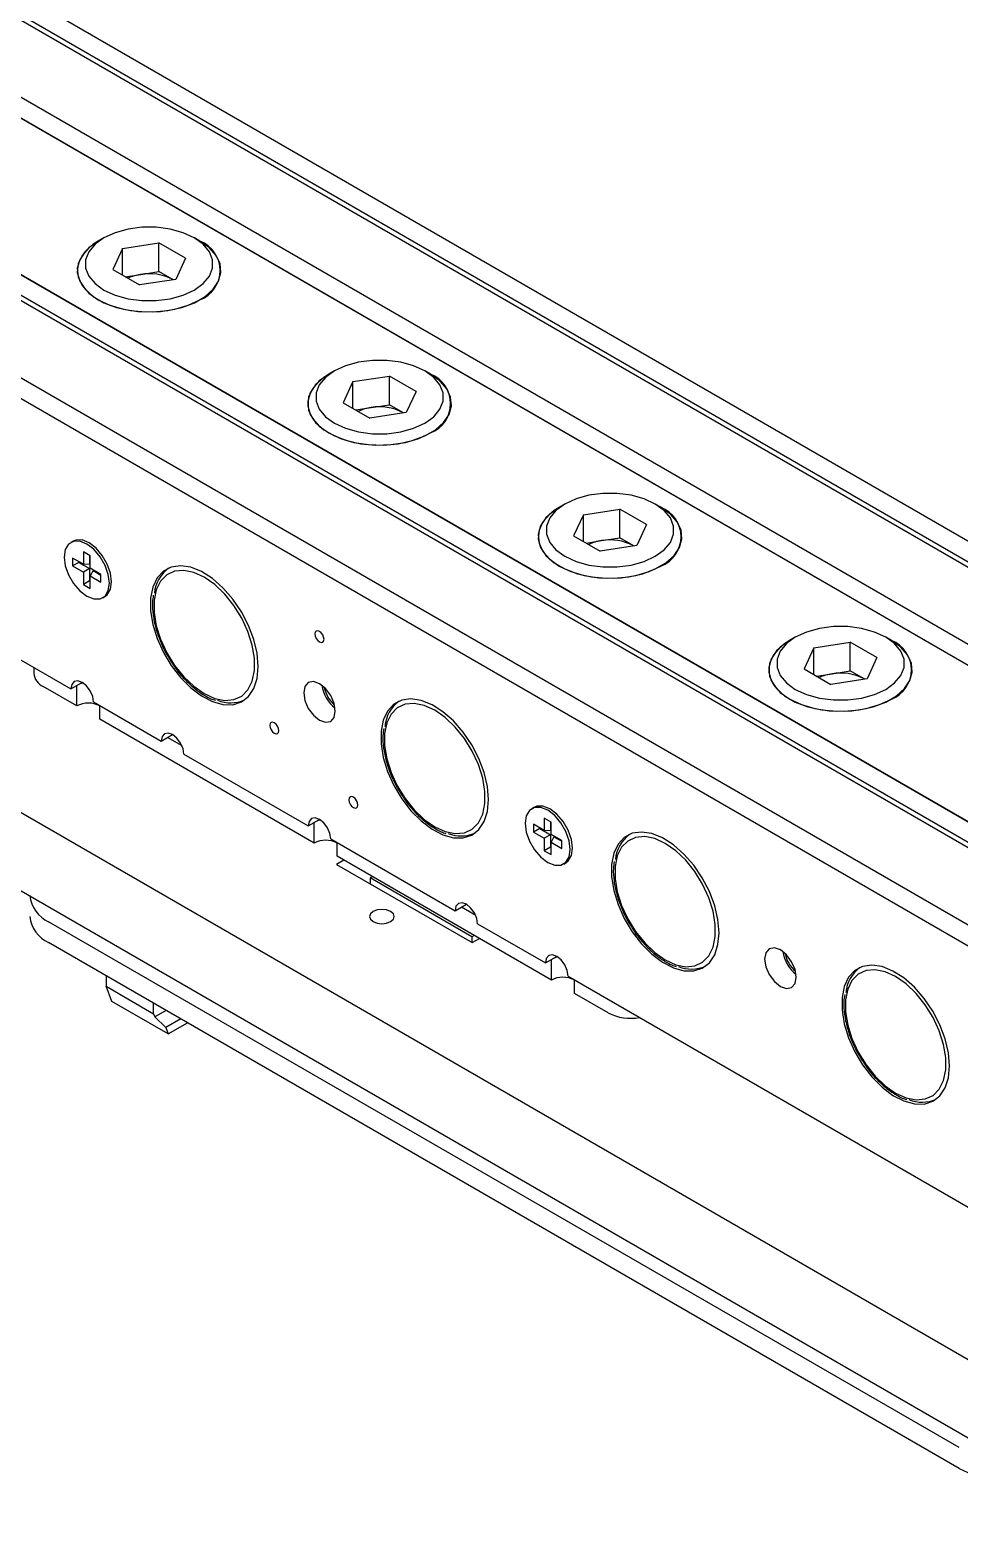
# Model space of a CAD drawing. Header units: millimetres. Extents: x 5 to 292, y 4 to 204.
# Drawn here: x 209.78 to 238.86, y 133.44 to 180.17 of the extents above; entities that cross this region are included whole.
import ezdxf

# ---------------------------------------------------------------- set-up
doc = ezdxf.new("R2010")
doc.units = ezdxf.units.MM

msp = doc.modelspace()

# ---------------------------------------------------------------- linework, layer by layer
at = {"color": 7, "linetype": 'Continuous', "lineweight": 25}
for p, q in [((204.929, 183.939), (254.709, 155.202)), ((198.735, 183.629), (254.172, 151.626)), ((204.363, 183.613), (254.144, 154.875)), ((204.363, 183.449), (254.144, 154.712)), ((202.129, 182.323), (251.909, 153.585)), ((201.563, 181.996), (251.343, 153.259)), ((194.492, 181.18), (249.929, 149.177)), ((247.101, 150.809), (197.32, 179.547)), ((246.535, 150.483), (196.755, 179.22)), ((246.535, 150.32), (196.755, 179.057)), ((243.735, 148.866), (193.955, 177.604)), ((244.301, 149.193), (194.52, 177.93)), ((212.099, 173.669), (211.922, 173.567)), ((212.678, 173.334), (213.819, 173.511)), ((214.654, 173.029), (213.819, 173.511)), ((213.819, 172.613), (213.819, 173.511)), ((215.104, 173.567), (214.928, 173.669)), ((212.678, 173.334), (212.373, 172.676)), ((212.678, 172.5), (212.678, 173.334)), ((214.654, 173.029), (214.348, 172.37)), ((212.373, 172.676), (213.208, 172.194)), ((212.765, 172.45), (213.249, 172.524)), ((213.249, 172.524), (213.819, 172.613)), ((214.236, 172.372), (213.819, 172.613)), ((214.348, 172.37), (213.208, 172.194)), ((214.261, 172.357), (214.236, 172.372)), ((214.261, 172.357), (214.236, 172.372)), ((193.955, 169.439), (211.067, 159.56)), ((219.311, 169.505), (219.134, 169.403)), ((219.891, 169.171), (221.031, 169.347)), ((221.866, 168.865), (221.031, 169.347)), ((221.031, 168.449), (221.031, 169.347)), ((222.317, 169.403), (222.14, 169.505)), ((219.891, 169.171), (219.585, 168.512)), ((219.891, 168.336), (219.891, 169.171)), ((221.866, 168.865), (221.561, 168.207)), ((219.585, 168.512), (220.42, 168.03)), ((219.977, 168.286), (220.461, 168.361)), ((220.461, 168.361), (221.031, 168.449)), ((221.449, 168.208), (221.031, 168.449)), ((187.81, 168.217), (248.126, 133.398)), ((221.561, 168.207), (220.42, 168.03)), ((221.473, 168.193), (221.449, 168.208)), ((221.474, 168.193), (221.449, 168.208)), ((187.81, 165.768), (248.126, 130.948)), ((226.524, 165.341), (226.347, 165.239)), ((227.103, 165.007), (226.798, 164.349)), ((227.103, 165.007), (228.244, 165.183)), ((227.103, 164.172), (227.103, 165.007)), ((229.079, 164.701), (228.244, 165.183)), ((228.244, 164.285), (228.244, 165.183)), ((229.529, 165.239), (229.353, 165.341)), ((229.079, 164.701), (228.773, 164.043)), ((211.132, 164.182), (211.062, 164.141)), ((226.798, 164.349), (227.633, 163.867)), ((227.19, 164.122), (227.674, 164.197)), ((227.674, 164.197), (228.244, 164.285)), ((228.661, 164.044), (228.244, 164.285)), ((211.456, 163.459), (211.12, 163.653)), ((211.12, 163.653), (211.12, 163.408)), ((211.456, 163.847), (211.456, 163.459)), ((211.668, 163.724), (211.456, 163.847)), ((211.648, 163.736), (211.648, 163.451)), ((211.668, 163.337), (211.668, 163.724)), ((228.773, 164.043), (227.633, 163.867)), ((228.686, 164.03), (228.661, 164.044)), ((228.686, 164.03), (228.661, 164.044)), ((211.313, 163.519), (211.12, 163.408)), ((211.12, 163.408), (211.456, 163.214)), ((211.313, 163.542), (211.313, 163.519)), ((211.313, 163.519), (211.648, 163.325)), ((211.648, 163.451), (211.456, 163.459)), ((211.648, 163.325), (211.456, 163.214)), ((211.456, 163.214), (211.456, 162.826)), ((211.648, 163.325), (211.648, 162.938)), ((212.004, 163.143), (211.668, 163.337)), ((211.758, 163.262), (211.668, 163.092)), ((211.758, 163.262), (212.004, 163.12)), ((212.004, 162.898), (212.004, 163.143)), ((211.648, 162.938), (211.456, 162.826)), ((211.456, 162.826), (211.668, 162.704)), ((211.648, 162.938), (211.668, 162.926)), ((211.668, 162.704), (211.668, 163.092)), ((211.668, 163.092), (212.004, 162.898)), ((212.062, 162.409), (212.132, 162.45)), ((233.736, 161.178), (233.559, 161.076)), ((234.316, 160.843), (234.01, 160.185)), ((234.316, 160.843), (235.456, 161.02)), ((234.316, 160.009), (234.316, 160.843)), ((236.291, 160.538), (235.456, 161.02)), ((235.456, 160.122), (235.456, 161.02)), ((236.742, 161.076), (236.565, 161.178)), ((236.291, 160.538), (235.986, 159.879)), ((209.903, 160.232), (209.903, 160.045)), ((234.01, 160.185), (234.845, 159.703)), ((234.402, 159.959), (234.886, 160.033)), ((235.986, 159.879), (234.845, 159.703)), ((234.886, 160.033), (235.456, 160.122)), ((235.874, 159.881), (235.456, 160.122)), ((235.898, 159.866), (235.874, 159.881)), ((235.899, 159.866), (235.874, 159.881)), ((211.252, 159.027), (210.196, 159.636)), ((211.067, 159.56), (211.42, 159.764)), ((211.252, 159.027), (211.252, 159.667)), ((211.774, 159.152), (213.895, 157.927)), ((211.974, 158.61), (211.974, 159.036)), ((218.677, 154.74), (211.974, 158.61)), ((213.895, 157.927), (214.249, 158.131)), ((214.542, 157.78), (214.092, 158.041)), ((214.602, 157.519), (218.491, 155.274)), ((225.557, 155.855), (225.487, 155.814)), ((218.491, 155.274), (218.845, 155.478)), ((218.677, 154.74), (218.677, 155.381)), ((225.881, 155.132), (225.545, 155.326)), ((225.545, 155.326), (225.545, 155.081)), ((225.738, 155.192), (225.545, 155.081)), ((225.738, 155.214), (225.738, 155.192)), ((225.738, 155.192), (226.073, 154.998)), ((225.881, 155.519), (225.881, 155.132)), ((226.093, 155.397), (225.881, 155.519)), ((226.073, 155.408), (226.073, 155.124)), ((226.093, 155.009), (226.093, 155.397)), ((219.198, 154.866), (223.087, 152.621)), ((219.398, 154.324), (219.398, 154.75)), ((225.545, 155.081), (225.881, 154.887)), ((226.073, 155.124), (225.881, 155.132)), ((226.073, 154.998), (225.881, 154.887)), ((225.881, 154.887), (225.881, 154.499)), ((226.073, 154.998), (226.073, 154.61)), ((226.429, 154.815), (226.093, 155.009)), ((226.183, 154.935), (226.093, 154.764)), ((226.093, 154.376), (226.093, 154.764)), ((226.093, 154.764), (226.429, 154.57)), ((226.183, 154.935), (226.429, 154.793)), ((226.429, 154.57), (226.429, 154.815)), ((226.102, 150.454), (219.398, 154.324)), ((226.073, 154.61), (225.881, 154.499)), ((225.881, 154.499), (226.093, 154.376)), ((226.073, 154.61), (226.093, 154.599)), ((219.608, 154.203), (219.382, 154.073)), ((219.382, 154.073), (223.625, 151.624)), ((226.487, 154.082), (226.557, 154.123)), ((220.501, 153.687), (220.43, 153.646)), ((223.612, 151.809), (220.43, 153.646)), ((220.43, 153.646), (220.43, 153.468)), ((223.087, 152.621), (223.441, 152.825)), ((223.735, 152.474), (223.284, 152.734)), ((238.863, 135.828), (210.367, 152.278)), ((223.795, 152.212), (225.916, 150.988)), ((238.863, 135.174), (210.367, 151.625)), ((223.683, 151.85), (223.612, 151.809)), ((223.612, 151.809), (223.612, 151.631)), ((223.625, 151.624), (223.85, 151.754)), ((225.916, 150.988), (226.269, 151.192)), ((226.102, 150.454), (226.102, 151.095)), ((212.167, 150.586), (212.167, 150.258)), ((226.623, 150.579), (243.735, 140.701)), ((212.167, 150.258), (213.651, 149.401)), ((212.343, 149.788), (212.167, 150.258)), ((226.823, 150.038), (226.823, 150.464)), ((227.877, 149.43), (226.823, 150.038)), ((214.111, 148.768), (212.343, 149.788)), ((213.651, 149.401), (213.651, 149.729)), ((213.651, 149.401), (213.689, 149.3)), ((214.042, 149.504), (213.689, 149.3)), ((213.689, 149.3), (214.035, 148.969)), ((214.501, 149.238), (214.035, 148.969)), ((214.111, 148.768), (214.714, 149.116)), ((214.035, 148.969), (214.111, 148.768))]:
    msp.add_line(p, q, dxfattribs=at)
at = {"color": 7, "linetype": 'Continuous', "lineweight": 25, "flags": 128}
for points in [[(214.927, 173.669), (214.577, 173.83), (214.174, 173.942), (213.737, 174), (213.289, 174), (212.853, 173.942), (212.449, 173.83), (212.099, 173.669), (211.82, 173.467), (211.625, 173.234), (211.526, 172.982), (211.526, 172.723), (211.625, 172.471), (211.82, 172.238), (212.099, 172.036), (212.449, 171.875), (212.853, 171.763), (213.289, 171.705), (213.737, 171.705), (214.174, 171.763), (214.577, 171.875), (214.927, 172.036), (215.207, 172.238), (215.401, 172.471), (215.501, 172.723), (215.501, 172.982), (215.401, 173.234), (215.207, 173.467), (214.927, 173.669)], [(211.922, 173.567), (211.765, 173.466), (211.508, 173.238), (211.34, 172.984), (211.266, 172.716), (211.291, 172.445), (211.413, 172.183), (211.626, 171.941), (211.922, 171.73), (212.288, 171.559), (212.707, 171.436), (213.161, 171.365), (213.631, 171.351), (214.096, 171.394), (214.535, 171.491), (214.929, 171.639), (215.262, 171.831), (215.518, 172.059), (215.687, 172.312), (215.76, 172.58), (215.736, 172.852), (215.614, 173.114), (215.4, 173.356), (215.104, 173.567), (215.104, 173.567)], [(211.922, 173.567), (211.626, 173.356), (211.413, 173.114), (211.291, 172.852), (211.266, 172.58), (211.34, 172.312), (211.508, 172.059), (211.765, 171.831), (212.097, 171.639), (212.492, 171.491), (212.931, 171.394), (213.395, 171.351), (213.865, 171.365), (214.32, 171.436), (214.739, 171.559), (215.104, 171.73)], [(222.14, 169.505), (221.79, 169.666), (221.386, 169.779), (220.95, 169.836), (220.502, 169.836), (220.065, 169.779), (219.662, 169.666), (219.311, 169.505), (219.032, 169.303), (218.838, 169.07), (218.738, 168.818), (218.738, 168.559), (218.838, 168.307), (219.032, 168.075), (219.311, 167.872), (219.662, 167.711), (220.065, 167.599), (220.502, 167.541), (220.95, 167.541), (221.386, 167.599), (221.79, 167.711), (222.14, 167.872), (222.419, 168.075), (222.613, 168.307), (222.713, 168.559), (222.713, 168.818), (222.613, 169.07), (222.419, 169.303), (222.14, 169.505)], [(219.134, 169.403), (218.977, 169.302), (218.721, 169.074), (218.552, 168.821), (218.479, 168.553), (218.503, 168.281), (218.625, 168.019), (218.839, 167.777), (219.135, 167.566), (219.5, 167.395), (219.919, 167.272), (220.374, 167.202), (220.843, 167.188), (221.308, 167.23), (221.747, 167.327), (222.142, 167.475), (222.474, 167.667), (222.73, 167.895), (222.899, 168.148), (222.973, 168.417), (222.948, 168.688), (222.826, 168.95), (222.613, 169.192), (222.317, 169.403), (222.317, 169.403)], [(219.134, 169.403), (218.839, 169.192), (218.625, 168.95), (218.503, 168.688), (218.479, 168.417), (218.552, 168.148), (218.721, 167.895), (218.977, 167.667), (219.31, 167.475), (219.704, 167.327), (220.143, 167.23), (220.608, 167.188), (221.078, 167.202), (221.532, 167.272), (221.951, 167.395), (222.317, 167.566)], [(229.352, 165.341), (229.002, 165.503), (228.599, 165.615), (228.162, 165.672), (227.714, 165.672), (227.278, 165.615), (226.874, 165.503), (226.524, 165.341), (226.245, 165.139), (226.05, 164.906), (225.951, 164.654), (225.951, 164.396), (226.05, 164.144), (226.245, 163.911), (226.524, 163.709), (226.874, 163.547), (227.278, 163.435), (227.714, 163.378), (228.162, 163.378), (228.599, 163.435), (229.002, 163.547), (229.352, 163.709), (229.632, 163.911), (229.826, 164.144), (229.926, 164.396), (229.926, 164.654), (229.826, 164.906), (229.632, 165.139), (229.352, 165.341)], [(226.347, 165.239), (226.19, 165.138), (225.933, 164.911), (225.765, 164.657), (225.691, 164.389), (225.716, 164.118), (225.838, 163.855), (226.051, 163.614), (226.347, 163.402), (226.713, 163.232), (227.132, 163.108), (227.586, 163.038), (228.056, 163.024), (228.521, 163.066), (228.96, 163.164), (229.354, 163.312), (229.687, 163.504), (229.943, 163.731), (230.112, 163.985), (230.185, 164.253), (230.16, 164.524), (230.039, 164.786), (229.825, 165.028), (229.529, 165.239), (229.529, 165.239)], [(226.347, 165.239), (226.051, 165.028), (225.838, 164.786), (225.716, 164.524), (225.691, 164.253), (225.765, 163.985), (225.933, 163.731), (226.19, 163.504), (226.522, 163.312), (226.917, 163.164), (227.356, 163.066), (227.82, 163.024), (228.29, 163.038), (228.745, 163.108), (229.164, 163.232), (229.529, 163.402)], [(211.562, 162.459), (211.78, 162.373), (211.977, 162.375), (212.134, 162.465), (212.234, 162.635), (212.269, 162.867), (212.234, 163.139), (212.134, 163.425), (211.977, 163.696), (211.78, 163.926), (211.562, 164.092), (211.343, 164.178), (211.146, 164.176), (210.99, 164.085), (210.889, 163.916), (210.854, 163.683), (210.889, 163.411), (210.99, 163.126), (211.146, 162.855), (211.343, 162.625), (211.562, 162.459)], [(212.132, 162.45), (212.204, 162.506), (212.305, 162.676), (212.339, 162.908), (212.305, 163.18), (212.204, 163.466), (212.048, 163.737), (211.851, 163.967), (211.632, 164.133), (211.414, 164.219), (211.217, 164.217), (211.132, 164.182)], [(216.925, 160.261), (216.89, 160.673), (216.788, 161.108), (216.623, 161.548), (216.4, 161.975), (216.131, 162.372), (215.824, 162.722), (215.494, 163.012), (215.153, 163.229), (214.816, 163.364), (214.496, 163.411), (214.206, 163.37), (213.959, 163.241), (213.764, 163.031), (213.629, 162.746), (213.561, 162.4), (213.561, 162.006), (213.629, 161.58), (213.764, 161.14), (213.959, 160.704), (214.206, 160.29), (214.496, 159.915), (214.816, 159.593), (215.153, 159.339), (215.494, 159.162), (215.824, 159.07), (216.131, 159.067), (216.4, 159.152), (216.623, 159.323), (216.788, 159.572), (216.89, 159.889), (216.925, 160.261)], [(215.239, 159.412), (215.567, 159.263), (215.88, 159.199), (216.166, 159.225), (216.411, 159.338), (216.605, 159.535), (216.739, 159.805), (216.808, 160.138), (216.808, 160.519), (216.739, 160.931), (216.605, 161.356), (216.411, 161.777), (216.166, 162.173), (215.88, 162.528), (215.567, 162.827), (215.239, 163.056), (214.911, 163.206), (214.597, 163.269), (214.311, 163.244), (214.066, 163.13), (213.872, 162.934), (213.738, 162.663), (213.669, 162.331), (213.669, 161.95), (213.738, 161.537), (213.872, 161.112), (214.066, 160.692), (214.311, 160.296), (214.597, 159.94), (214.911, 159.642), (215.239, 159.412)], [(218.986, 161.112), (218.975, 161.181), (218.945, 161.252), (218.899, 161.313), (218.845, 161.357), (218.791, 161.376), (218.745, 161.367), (218.714, 161.332), (218.703, 161.275), (218.714, 161.207), (218.745, 161.136), (218.791, 161.074), (218.845, 161.03), (218.899, 161.012), (218.945, 161.021), (218.975, 161.056), (218.986, 161.112)], [(236.565, 161.178), (236.215, 161.339), (235.811, 161.451), (235.375, 161.509), (234.927, 161.509), (234.49, 161.451), (234.087, 161.339), (233.736, 161.178), (233.457, 160.976), (233.263, 160.743), (233.163, 160.491), (233.163, 160.232), (233.263, 159.98), (233.457, 159.747), (233.736, 159.545), (234.087, 159.384), (234.49, 159.272), (234.927, 159.214), (235.375, 159.214), (235.811, 159.272), (236.215, 159.384), (236.565, 159.545), (236.844, 159.747), (237.038, 159.98), (237.138, 160.232), (237.138, 160.491), (237.038, 160.743), (236.844, 160.976), (236.565, 161.178)], [(233.559, 161.076), (233.402, 160.975), (233.146, 160.747), (232.977, 160.493), (232.904, 160.225), (232.928, 159.954), (233.05, 159.692), (233.264, 159.45), (233.56, 159.239), (233.925, 159.068), (234.344, 158.945), (234.799, 158.874), (235.268, 158.86), (235.733, 158.903), (236.172, 159), (236.567, 159.148), (236.899, 159.34), (237.155, 159.568), (237.324, 159.821), (237.398, 160.089), (237.373, 160.36), (237.251, 160.623), (237.038, 160.865), (236.742, 161.076), (236.742, 161.076)], [(233.559, 161.076), (233.264, 160.865), (233.05, 160.623), (232.928, 160.36), (232.904, 160.089), (232.977, 159.821), (233.146, 159.568), (233.402, 159.34), (233.735, 159.148), (234.129, 159), (234.568, 158.903), (235.033, 158.86), (235.503, 158.874), (235.957, 158.945), (236.376, 159.068), (236.742, 159.239)], [(211.774, 159.152), (211.747, 159.324), (211.67, 159.5), (211.555, 159.655), (211.42, 159.764), (211.285, 159.811), (211.17, 159.789), (211.094, 159.701), (211.067, 159.56)], [(211.444, 159.749), (211.418, 159.744), (211.351, 159.724)], [(219.34, 158.867), (219.302, 159.107), (219.195, 159.355), (219.034, 159.571), (218.845, 159.724), (218.655, 159.79), (218.495, 159.759), (218.388, 159.635), (218.35, 159.438), (218.388, 159.198), (218.495, 158.95), (218.655, 158.734), (218.845, 158.581), (219.034, 158.515), (219.195, 158.546), (219.302, 158.67), (219.34, 158.867)], [(224.137, 156.097), (224.103, 156.509), (224.001, 156.944), (223.835, 157.384), (223.613, 157.811), (223.343, 158.208), (223.037, 158.559), (222.706, 158.848), (222.366, 159.065), (222.028, 159.2), (221.708, 159.248), (221.419, 159.207), (221.171, 159.078), (220.977, 158.867), (220.842, 158.583), (220.773, 158.236), (220.773, 157.842), (220.842, 157.417), (220.977, 156.977), (221.171, 156.541), (221.419, 156.127), (221.708, 155.751), (222.028, 155.429), (222.366, 155.175), (222.706, 154.998), (223.037, 154.906), (223.343, 154.903), (223.613, 154.988), (223.835, 155.159), (224.001, 155.408), (224.103, 155.725), (224.137, 156.097)], [(222.451, 155.249), (222.779, 155.099), (223.093, 155.036), (223.378, 155.061), (223.624, 155.175), (223.817, 155.371), (223.952, 155.641), (224.02, 155.974), (224.02, 156.355), (223.952, 156.767), (223.817, 157.193), (223.624, 157.613), (223.378, 158.009), (223.093, 158.365), (222.779, 158.663), (222.451, 158.892), (222.123, 159.042), (221.809, 159.105), (221.524, 159.08), (221.279, 158.967), (221.085, 158.77), (220.951, 158.5), (220.882, 158.167), (220.882, 157.786), (220.951, 157.374), (221.085, 156.948), (221.279, 156.528), (221.524, 156.132), (221.809, 155.777), (222.123, 155.478), (222.451, 155.249)], [(217.572, 158.254), (217.561, 158.323), (217.531, 158.394), (217.485, 158.455), (217.431, 158.499), (217.376, 158.518), (217.331, 158.509), (217.3, 158.474), (217.289, 158.417), (217.3, 158.349), (217.331, 158.278), (217.376, 158.216), (217.431, 158.172), (217.485, 158.154), (217.531, 158.163), (217.561, 158.198), (217.572, 158.254)], [(214.602, 157.519), (214.575, 157.691), (214.499, 157.867), (214.384, 158.022), (214.249, 158.131), (214.113, 158.178), (213.999, 158.156), (213.922, 158.068), (213.895, 157.927)], [(220.047, 155.927), (220.036, 155.996), (220.005, 156.067), (219.96, 156.128), (219.905, 156.172), (219.851, 156.191), (219.805, 156.182), (219.775, 156.147), (219.764, 156.09), (219.775, 156.022), (219.805, 155.951), (219.851, 155.889), (219.905, 155.846), (219.96, 155.827), (220.005, 155.836), (220.036, 155.871), (220.047, 155.927)], [(225.987, 154.131), (226.205, 154.045), (226.402, 154.047), (226.559, 154.138), (226.659, 154.307), (226.694, 154.54), (226.659, 154.812), (226.559, 155.098), (226.402, 155.369), (226.205, 155.598), (225.987, 155.764), (225.768, 155.851), (225.571, 155.848), (225.415, 155.758), (225.314, 155.588), (225.279, 155.356), (225.314, 155.084), (225.415, 154.798), (225.571, 154.527), (225.768, 154.297), (225.987, 154.131)], [(226.557, 154.123), (226.629, 154.179), (226.73, 154.348), (226.764, 154.581), (226.73, 154.853), (226.629, 155.138), (226.473, 155.409), (226.276, 155.639), (226.057, 155.805), (225.839, 155.891), (225.642, 155.889), (225.557, 155.855)], [(219.198, 154.866), (219.171, 155.037), (219.095, 155.214), (218.98, 155.369), (218.845, 155.478), (218.71, 155.525), (218.595, 155.503), (218.518, 155.415), (218.491, 155.274)], [(218.869, 155.463), (218.843, 155.457), (218.776, 155.438)], [(231.35, 151.933), (231.315, 152.345), (231.213, 152.78), (231.048, 153.22), (230.825, 153.648), (230.556, 154.045), (230.249, 154.395), (229.919, 154.684), (229.578, 154.901), (229.241, 155.036), (228.921, 155.084), (228.631, 155.043), (228.384, 154.914), (228.189, 154.703), (228.054, 154.419), (227.986, 154.072), (227.986, 153.678), (228.054, 153.253), (228.189, 152.813), (228.384, 152.377), (228.631, 151.963), (228.921, 151.587), (229.241, 151.266), (229.578, 151.011), (229.919, 150.834), (230.249, 150.743), (230.556, 150.739), (230.825, 150.825), (231.048, 150.995), (231.213, 151.244), (231.315, 151.561), (231.35, 151.933)], [(229.664, 151.085), (229.992, 150.935), (230.305, 150.872), (230.591, 150.898), (230.836, 151.011), (231.03, 151.207), (231.164, 151.478), (231.233, 151.811), (231.233, 152.192), (231.164, 152.604), (231.03, 153.029), (230.836, 153.449), (230.591, 153.846), (230.305, 154.201), (229.992, 154.5), (229.664, 154.729), (229.336, 154.878), (229.022, 154.942), (228.736, 154.916), (228.491, 154.803), (228.297, 154.607), (228.163, 154.336), (228.094, 154.003), (228.094, 153.622), (228.163, 153.21), (228.297, 152.785), (228.491, 152.365), (228.736, 151.968), (229.022, 151.613), (229.336, 151.314), (229.664, 151.085)], [(223.795, 152.212), (223.768, 152.384), (223.691, 152.561), (223.576, 152.715), (223.441, 152.825), (223.306, 152.872), (223.191, 152.849), (223.114, 152.761), (223.087, 152.621)], [(221.072, 152.599), (220.946, 152.648), (220.796, 152.665), (220.647, 152.648), (220.521, 152.599), (220.436, 152.526), (220.406, 152.44), (220.436, 152.354), (220.521, 152.281), (220.647, 152.232), (220.796, 152.215), (220.946, 152.232), (221.072, 152.281), (221.157, 152.354), (221.186, 152.44), (221.157, 152.526), (221.072, 152.599)], [(233.765, 150.539), (233.727, 150.78), (233.62, 151.027), (233.459, 151.244), (233.27, 151.397), (233.08, 151.462), (232.92, 151.431), (232.812, 151.308), (232.775, 151.111), (232.812, 150.87), (232.92, 150.623), (233.08, 150.406), (233.27, 150.253), (233.459, 150.188), (233.62, 150.219), (233.727, 150.342), (233.765, 150.539)], [(226.623, 150.579), (226.596, 150.751), (226.519, 150.928), (226.405, 151.083), (226.269, 151.192), (226.134, 151.239), (226.019, 151.217), (225.943, 151.128), (225.916, 150.988)], [(226.293, 151.177), (226.267, 151.171), (226.2, 151.152)], [(238.562, 147.77), (238.528, 148.182), (238.426, 148.617), (238.26, 149.057), (238.038, 149.484), (237.768, 149.881), (237.462, 150.231), (237.131, 150.521), (236.791, 150.737), (236.453, 150.873), (236.133, 150.92), (235.844, 150.879), (235.596, 150.75), (235.401, 150.54), (235.267, 150.255), (235.198, 149.909), (235.198, 149.515), (235.267, 149.089), (235.401, 148.649), (235.596, 148.213), (235.844, 147.799), (236.133, 147.424), (236.453, 147.102), (236.791, 146.848), (237.131, 146.671), (237.462, 146.579), (237.768, 146.576), (238.038, 146.661), (238.26, 146.832), (238.426, 147.081), (238.528, 147.398), (238.562, 147.77)], [(236.876, 146.921), (237.204, 146.772), (237.518, 146.708), (237.803, 146.734), (238.049, 146.847), (238.242, 147.043), (238.377, 147.314), (238.445, 147.647), (238.445, 148.028), (238.377, 148.44), (238.242, 148.865), (238.049, 149.285), (237.803, 149.682), (237.518, 150.037), (237.204, 150.336), (236.876, 150.565), (236.548, 150.715), (236.234, 150.778), (235.949, 150.753), (235.704, 150.639), (235.51, 150.443), (235.376, 150.172), (235.307, 149.839), (235.307, 149.459), (235.376, 149.046), (235.51, 148.621), (235.704, 148.201), (235.949, 147.805), (236.234, 147.449), (236.548, 147.15), (236.876, 146.921)]]:
    msp.add_lwpolyline(points, dxfattribs=at)
at = {"color": 7, "linetype": 'Continuous', "lineweight": 25}
for centre, radius, start, end in [((214.75, 172.648), 0.985, 291.1153, 68.8687), ((213.442, 171.169), 1.37, 98.1329, 115.7538), ((213.515, 170.978), 1.57, 62.6429, 99.7711), ((221.962, 168.485), 0.985, 291.1153, 68.8686), ((220.655, 167.005), 1.37, 98.1324, 115.7537), ((220.727, 166.814), 1.57, 62.643, 99.7711), ((229.175, 164.321), 0.985, 291.1153, 68.8687), ((227.867, 162.841), 1.37, 98.1327, 115.7537), ((227.94, 162.65), 1.57, 62.643, 99.771), ((214.761, 162.462), 1.084, 126.0691, 175.2232), ((236.387, 160.157), 0.985, 291.1153, 68.8687), ((210.404, 160.094), 0.503, 185.6955, 245.6247), ((235.08, 158.678), 1.37, 98.1327, 115.7537), ((235.152, 158.487), 1.57, 62.643, 99.771), ((220.025, 159.834), 1.116, 188.3061, 231.6884), ((219.949, 159.79), 0.97, 190.7895, 229.2051), ((211.613, 158.331), 0.784, 62.6096, 117.3904), ((216.067, 160.214), 1.09, 247.8501, 293.5776), ((221.973, 158.299), 1.084, 126.0693, 175.223), ((219.038, 154.044), 0.784, 62.6095, 117.3905), ((223.279, 156.051), 1.09, 247.85, 293.5777), ((229.186, 154.135), 1.084, 126.0693, 175.2228), ((210.782, 153.195), 1.006, 185.6946, 245.6255), ((210.782, 152.541), 1.006, 185.6946, 245.6255), ((234.45, 151.507), 1.116, 188.3063, 231.6884), ((234.374, 151.463), 0.97, 190.7893, 229.2053), ((226.462, 149.758), 0.784, 62.6095, 117.3905), ((230.492, 151.887), 1.09, 247.8501, 293.5775), ((236.398, 149.971), 1.084, 126.0692, 175.223), ((228.583, 150.798), 1.54, 242.6859, 280.6015), ((237.704, 147.723), 1.09, 247.85, 293.5777), ((240.286, 137.93), 3.101, 242.6905, 286.7025)]:
    msp.add_arc(centre, radius, start, end, dxfattribs=at)
for points, knots in [([(213.644, 162.488), (213.633, 162.415), (213.604, 162.225), (213.631, 161.878), (213.713, 161.466), (213.859, 161.048), (214.034, 160.672), (214.178, 160.454), (214.239, 160.361)], [0, 0, 0, 0, 0.116788, 0.303478, 0.490554, 0.677314, 0.863799, 1, 1, 1, 1]), ([(214.239, 160.361), (214.26, 160.327), (214.36, 160.163), (214.58, 159.904), (214.88, 159.609), (215.116, 159.435), (215.245, 159.358), (215.27, 159.344)], [0, 0, 0, 0, 0.078047, 0.36804, 0.658621, 0.934944, 1, 1, 1, 1]), ([(215.27, 159.344), (215.328, 159.311), (215.434, 159.251), (215.539, 159.219), (215.586, 159.205)], [0, 0, 0, 0, 0.552524, 1, 1, 1, 1]), ([(220.856, 158.324), (220.845, 158.251), (220.817, 158.061), (220.843, 157.714), (220.926, 157.303), (221.071, 156.884), (221.246, 156.509), (221.39, 156.29), (221.451, 156.198)], [0, 0, 0, 0, 0.116788, 0.303478, 0.490554, 0.677314, 0.863798, 1, 1, 1, 1]), ([(221.451, 156.198), (221.472, 156.163), (221.573, 155.999), (221.792, 155.74), (222.093, 155.445), (222.329, 155.271), (222.458, 155.195), (222.482, 155.18)], [0, 0, 0, 0, 0.0780464, 0.3680398, 0.6586202, 0.934943, 1, 1, 1, 1]), ([(222.482, 155.18), (222.541, 155.147), (222.646, 155.087), (222.751, 155.055), (222.798, 155.041)], [0, 0, 0, 0, 0.552523, 1, 1, 1, 1]), ([(228.069, 154.161), (228.058, 154.088), (228.029, 153.898), (228.056, 153.551), (228.138, 153.139), (228.284, 152.721), (228.459, 152.345), (228.603, 152.126), (228.663, 152.034)], [0, 0, 0, 0, 0.116788, 0.303478, 0.490554, 0.677314, 0.863798, 1, 1, 1, 1]), ([(228.663, 152.034), (228.685, 151.999), (228.785, 151.835), (229.005, 151.577), (229.305, 151.281), (229.541, 151.107), (229.67, 151.031), (229.695, 151.016)], [0, 0, 0, 0, 0.078047, 0.36804, 0.65862, 0.934943, 1, 1, 1, 1]), ([(229.695, 151.016), (229.753, 150.983), (229.859, 150.923), (229.964, 150.892), (230.011, 150.877)], [0, 0, 0, 0, 0.552523, 1, 1, 1, 1]), ([(235.281, 149.997), (235.27, 149.924), (235.242, 149.734), (235.268, 149.387), (235.351, 148.975), (235.496, 148.557), (235.671, 148.181), (235.815, 147.963), (235.876, 147.87)], [0, 0, 0, 0, 0.116788, 0.303478, 0.490554, 0.677314, 0.863798, 1, 1, 1, 1]), ([(235.876, 147.87), (235.897, 147.836), (235.998, 147.672), (236.217, 147.413), (236.518, 147.118), (236.754, 146.944), (236.883, 146.867), (236.907, 146.853)], [0, 0, 0, 0, 0.078047, 0.36804, 0.65862, 0.934942, 1, 1, 1, 1]), ([(236.907, 146.853), (236.966, 146.82), (237.071, 146.76), (237.176, 146.728), (237.223, 146.714)], [0, 0, 0, 0, 0.5525215, 1, 1, 1, 1])]:
    msp.add_open_spline(points, degree=3, knots=knots, dxfattribs=at)

doc.saveas('drawing.dxf')
